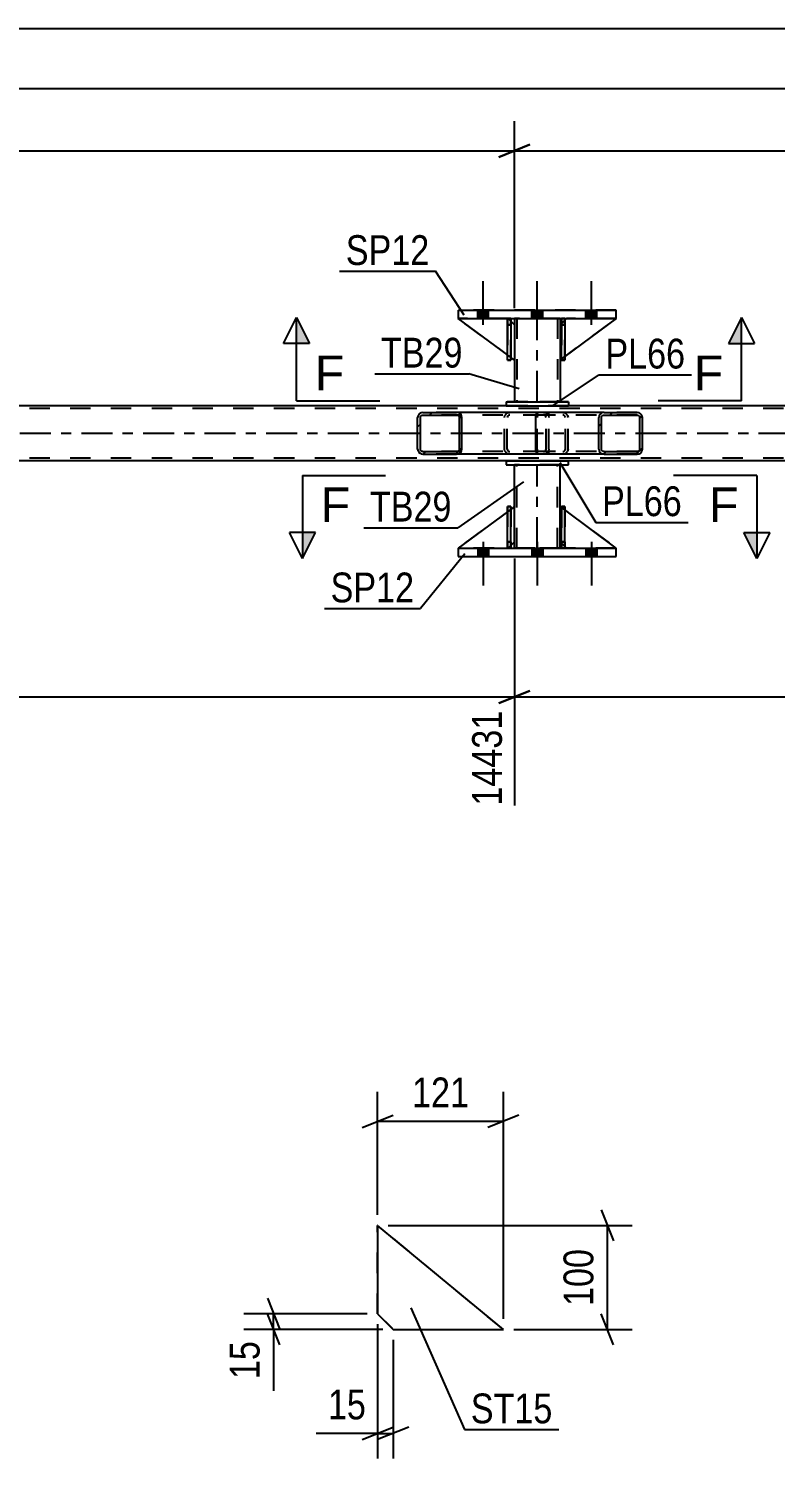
# Model space of a CAD drawing. Header units: millimetres. Extents: x 0 to 841, y 0 to 594.
# Drawn here: x 613.1 to 684.9, y 129.3 to 266.8 of the extents above; entities that cross this region are included whole.
import ezdxf

# ---------------------------------------------------------------- set-up
doc = ezdxf.new("R2010")
doc.units = ezdxf.units.MM
doc.linetypes.add('DXK_LINE_DOT2', pattern=[3.9198, 1.9599, -1.9599])
doc.linetypes.add('DXK_LINE_DOT3', pattern=[5.9187, 2.979, -0.9799, 0.9799, -0.9799])
doc.styles.add('Arial', font='ARIAL.TTF', dxfattribs={"height": 0.2})
doc.styles.add('Arial Narrow', font='ARIALN.TTF', dxfattribs={"height": 0.2})

# ---------------------------------------------------------------- blocks, each defined once
blk = doc.blocks.new('Part-275727292-2006 - 1990')
at = {"color": 2, "linetype": 'Continuous'}
for p, q in [((646.65, 151.75), (646.65, 143.25)), ((658.74, 141.75), (646.65, 151.75)), ((646.65, 151.75), (646.65, 151.75)), ((646.65, 143.25), (648.15, 141.75)), ((646.65, 143.25), (646.65, 143.25)), ((648.15, 141.75), (658.74, 141.75))]:
    blk.add_line(p, q, dxfattribs=at)
at = {"color": 7, "linetype": 'DXK_LINE_DOT2'}
for p, q in [((646.65, 143.25), (646.65, 151.75)), ((658.74, 141.75), (646.65, 151.75)), ((646.65, 143.25), (648.15, 141.75))]:
    blk.add_line(p, q, dxfattribs=at)
blk = doc.blocks.new('Bolt-275727292-4279 - 4207')
at = {"linetype": 'Continuous'}
for points in [[(656.28, 238.93), (657.32, 238.93), (657.32, 239.73), (656.28, 239.73)], [(656.28, 238.93), (657.32, 238.93), (657.32, 239.73), (656.28, 239.73)], [(656.28, 238.93), (657.32, 238.93), (657.32, 239.73), (656.28, 239.73)], [(661.48, 238.93), (662.52, 238.93), (662.52, 239.73), (661.48, 239.73)], [(661.48, 238.93), (662.52, 238.93), (662.52, 239.73), (661.48, 239.73)], [(666.68, 238.93), (667.72, 238.93), (667.72, 239.73), (666.68, 239.73)], [(666.68, 238.93), (667.72, 238.93), (667.72, 239.73), (666.68, 239.73)], [(666.68, 238.93), (667.72, 238.93), (667.72, 239.73), (666.68, 239.73)]]:
    blk.add_hatch(color=1, dxfattribs=at).paths.add_polyline_path(points)
at = {"color": 1, "linetype": 'Continuous'}
for p, q in [((656.8, 238.33), (656.8, 242.53)), ((656.8, 238.33), (656.8, 242.53)), ((656.8, 238.33), (656.8, 242.53)), ((662, 238.33), (662, 242.53)), ((662, 238.33), (662, 242.53)), ((667.2, 238.33), (667.2, 242.53)), ((667.2, 238.33), (667.2, 242.53)), ((667.2, 238.33), (667.2, 242.53)), ((656.28, 238.93), (656.28, 239.73)), ((656.28, 238.93), (656.28, 239.73)), ((656.28, 238.93), (656.28, 239.73)), ((657.32, 238.93), (657.32, 239.73)), ((657.32, 238.93), (657.32, 239.73)), ((657.32, 238.93), (657.32, 239.73)), ((661.48, 238.93), (661.48, 239.73)), ((661.48, 238.93), (661.48, 239.73)), ((662.52, 238.93), (662.52, 239.73)), ((662.52, 238.93), (662.52, 239.73)), ((666.68, 238.93), (666.68, 239.73)), ((666.68, 238.93), (666.68, 239.73)), ((666.68, 238.93), (666.68, 239.73)), ((667.72, 238.93), (667.72, 239.73)), ((667.72, 238.93), (667.72, 239.73)), ((667.72, 238.93), (667.72, 239.73))]:
    blk.add_line(p, q, dxfattribs=at)
blk = doc.blocks.new('Part-275727292-4384 - 4207')
at = {"color": 7, "linetype": 'DXK_LINE_DOT2'}
for p, q in [((659.13, 238.33), (659.13, 238.93)), ((659.13, 238.93), (659.13, 238.93)), ((659.13, 238.93), (659.13, 234.93)), ((659.13, 238.93), (659.45, 238.93)), ((659.13, 238.93), (659.45, 238.93)), ((659.13, 234.93), (659.13, 238.33)), ((659.13, 238.33), (659.45, 238.33)), ((659.45, 238.93), (659.45, 238.33)), ((659.45, 238.93), (659.45, 238.93)), ((659.45, 234.93), (659.45, 238.93)), ((659.45, 238.33), (659.45, 234.93)), ((659.13, 234.93), (659.45, 234.93))]:
    blk.add_line(p, q, dxfattribs=at)
blk = doc.blocks.new('Part-275727292-4285 - 4207')
at = {"color": 7, "linetype": 'DXK_LINE_DOT2'}
for p, q in [((756.24, 230.29), (97.33, 230.29)), ((665, 230.53), (659, 230.53)), ((756.24, 225.49), (97.33, 225.49))]:
    blk.add_line(p, q, dxfattribs=at)
at = {"color": 2, "linetype": 'Continuous'}
for p, q in [((659, 230.53), (494.73, 230.53)), ((756.24, 230.53), (665, 230.53)), ((756.24, 225.25), (239.32, 225.25))]:
    blk.add_line(p, q, dxfattribs=at)
at = {"color": 7, "linetype": 'DXK_LINE_DOT3'}
blk.add_line((97.33, 227.89), (756.24, 227.89), dxfattribs=at)
blk = doc.blocks.new('Bolt-275727292-4280 - 4207')
at = {"linetype": 'Continuous'}
for points in [[(657.32, 216.85), (656.28, 216.85), (656.28, 216.05), (657.32, 216.05)], [(657.32, 216.85), (656.28, 216.85), (656.28, 216.05), (657.32, 216.05)], [(657.32, 216.85), (656.28, 216.85), (656.28, 216.05), (657.32, 216.05)], [(662.52, 216.85), (661.48, 216.85), (661.48, 216.05), (662.52, 216.05)], [(662.52, 216.85), (661.48, 216.85), (661.48, 216.05), (662.52, 216.05)], [(667.72, 216.85), (666.68, 216.85), (666.68, 216.05), (667.72, 216.05)], [(667.72, 216.85), (666.68, 216.85), (666.68, 216.05), (667.72, 216.05)], [(667.72, 216.85), (666.68, 216.85), (666.68, 216.05), (667.72, 216.05)]]:
    blk.add_hatch(color=1, dxfattribs=at).paths.add_polyline_path(points)
at = {"color": 1, "linetype": 'Continuous'}
for p, q in [((656.8, 217.45), (656.8, 213.25)), ((656.8, 217.45), (656.8, 213.25)), ((656.8, 217.45), (656.8, 213.25)), ((662, 217.45), (662, 213.25)), ((662, 217.45), (662, 213.25)), ((667.2, 217.45), (667.2, 213.25)), ((667.2, 217.45), (667.2, 213.25)), ((667.2, 217.45), (667.2, 213.25)), ((656.28, 216.85), (656.28, 216.05)), ((656.28, 216.85), (656.28, 216.05)), ((656.28, 216.85), (656.28, 216.05)), ((657.32, 216.85), (657.32, 216.05)), ((657.32, 216.85), (657.32, 216.05)), ((657.32, 216.85), (657.32, 216.05)), ((661.48, 216.85), (661.48, 216.05)), ((661.48, 216.85), (661.48, 216.05)), ((662.52, 216.85), (662.52, 216.05)), ((662.52, 216.85), (662.52, 216.05)), ((666.68, 216.85), (666.68, 216.05)), ((666.68, 216.85), (666.68, 216.05)), ((666.68, 216.85), (666.68, 216.05)), ((667.72, 216.85), (667.72, 216.05)), ((667.72, 216.85), (667.72, 216.05)), ((667.72, 216.85), (667.72, 216.05))]:
    blk.add_line(p, q, dxfattribs=at)
blk = doc.blocks.new('Part-275727292-4478 - 4207')
at = {"color": 2, "linetype": 'Continuous'}
for p, q in [((659.8, 238.93), (659.8, 238.33)), ((664.2, 238.93), (664.2, 238.33)), ((659.8, 234.93), (659.8, 230.93)), ((664.2, 234.93), (664.2, 230.93))]:
    blk.add_line(p, q, dxfattribs=at)
at = {"color": 7, "linetype": 'DXK_LINE_DOT2'}
for p, q in [((664.2, 238.93), (659.8, 238.93)), ((659.8, 238.93), (659.8, 238.93)), ((659.8, 238.93), (659.8, 238.93)), ((659.8, 238.93), (664.2, 238.93)), ((659.8, 238.33), (659.8, 234.93)), ((660.04, 238.93), (660.04, 230.93)), ((663.96, 238.93), (663.96, 230.93)), ((664.2, 238.93), (664.2, 238.93)), ((664.2, 238.93), (664.2, 238.93)), ((664.2, 238.33), (664.2, 234.93)), ((664.2, 230.93), (659.8, 230.93))]:
    blk.add_line(p, q, dxfattribs=at)
at = {"color": 7, "linetype": 'DXK_LINE_DOT3'}
blk.add_line((662, 230.93), (662, 238.93), dxfattribs=at)
blk = doc.blocks.new('Part-275727292-4460 - 4207')
at = {"color": 7, "linetype": 'DXK_LINE_DOT2'}
for p, q in [((664.33, 238.33), (664.33, 238.93)), ((664.33, 238.93), (664.33, 238.93)), ((664.33, 238.93), (664.33, 234.93)), ((664.33, 238.93), (664.65, 238.93)), ((664.33, 238.93), (664.65, 238.93)), ((664.33, 234.93), (664.33, 238.33)), ((664.33, 238.33), (664.65, 238.33)), ((664.65, 238.93), (664.65, 238.33)), ((664.65, 238.93), (664.65, 238.93)), ((664.65, 234.93), (664.65, 238.93)), ((664.65, 238.33), (664.65, 234.93)), ((664.33, 234.93), (664.65, 234.93))]:
    blk.add_line(p, q, dxfattribs=at)
blk = doc.blocks.new('Part-275727292-4381 - 4207')
at = {"color": 7, "linetype": 'DXK_LINE_DOT2'}
for p, q in [((659.8, 234.93), (654.4, 238.93)), ((654.4, 238.93), (659.2, 238.93)), ((659.2, 238.93), (659.8, 238.33)), ((659.8, 238.33), (659.8, 234.93))]:
    blk.add_line(p, q, dxfattribs=at)
blk = doc.blocks.new('Part-275727292-4382 - 4207')
at = {"color": 2, "linetype": 'Continuous'}
for p, q in [((659.45, 238.93), (659.13, 238.93)), ((659.13, 238.93), (659.13, 238.93)), ((659.13, 234.93), (659.13, 238.93)), ((659.45, 238.93), (659.45, 238.93)), ((659.45, 238.93), (659.45, 234.93)), ((659.45, 234.93), (659.13, 234.93))]:
    blk.add_line(p, q, dxfattribs=at)
at = {"color": 7, "linetype": 'DXK_LINE_DOT2'}
for p, q in [((659.45, 238.93), (659.13, 238.93)), ((659.13, 238.93), (659.13, 238.33)), ((659.45, 238.33), (659.13, 238.33)), ((659.13, 238.33), (659.13, 234.93)), ((659.45, 238.33), (659.45, 238.93)), ((659.45, 234.93), (659.45, 238.33))]:
    blk.add_line(p, q, dxfattribs=at)
blk = doc.blocks.new('Part-275727292-4413 - 4207')
at = {"color": 7, "linetype": 'DXK_LINE_DOT2'}
for p, q in [((664.8, 238.93), (664.2, 238.33)), ((664.2, 234.93), (669.6, 238.93)), ((664.2, 238.33), (664.8, 238.93)), ((664.2, 238.33), (664.2, 234.93)), ((664.2, 238.33), (664.2, 238.33)), ((664.2, 238.33), (664.2, 234.93)), ((669.6, 238.93), (664.8, 238.93))]:
    blk.add_line(p, q, dxfattribs=at)
blk = doc.blocks.new('Part-275727292-4414 - 4207')
at = {"color": 2, "linetype": 'Continuous'}
for p, q in [((659.13, 235.43), (654.4, 238.93)), ((659.45, 238.68), (659.8, 238.33)), ((659.8, 238.33), (659.8, 234.93)), ((659.8, 234.93), (659.45, 235.19))]:
    blk.add_line(p, q, dxfattribs=at)
at = {"color": 7, "linetype": 'DXK_LINE_DOT2'}
for p, q in [((659.2, 238.93), (654.4, 238.93)), ((659.45, 238.68), (659.2, 238.93)), ((659.45, 235.19), (659.13, 235.43))]:
    blk.add_line(p, q, dxfattribs=at)
blk = doc.blocks.new('Part-275727292-4415 - 4207')
at = {"color": 2, "linetype": 'Continuous'}
for p, q in [((659.13, 216.85), (659.13, 220.85)), ((659.13, 220.85), (659.45, 220.85)), ((659.45, 216.85), (659.45, 220.85)), ((659.13, 216.85), (659.13, 216.85)), ((659.13, 216.85), (659.45, 216.85)), ((659.45, 216.85), (659.45, 216.85))]:
    blk.add_line(p, q, dxfattribs=at)
at = {"color": 7, "linetype": 'DXK_LINE_DOT2'}
for p, q in [((659.13, 220.85), (659.13, 217.45)), ((659.45, 217.45), (659.45, 220.85)), ((659.13, 217.45), (659.13, 216.85)), ((659.13, 217.45), (659.45, 217.45)), ((659.45, 216.85), (659.45, 217.45)), ((659.13, 216.85), (659.45, 216.85))]:
    blk.add_line(p, q, dxfattribs=at)
blk = doc.blocks.new('Part-275727292-4417 - 4207')
at = {"color": 7, "linetype": 'DXK_LINE_DOT2'}
for p, q in [((659.45, 220.85), (659.13, 220.85)), ((659.13, 217.45), (659.13, 220.85)), ((659.13, 216.85), (659.13, 220.85)), ((659.45, 220.85), (659.45, 217.45)), ((659.45, 216.85), (659.45, 220.85)), ((659.45, 217.45), (659.13, 217.45)), ((659.13, 216.85), (659.13, 217.45)), ((659.45, 217.45), (659.45, 216.85)), ((659.45, 216.85), (659.13, 216.85)), ((659.45, 216.85), (659.45, 216.85))]:
    blk.add_line(p, q, dxfattribs=at)
blk = doc.blocks.new('Part-275727292-4419 - 4207')
at = {"color": 7, "linetype": 'DXK_LINE_DOT2'}
for p, q in [((664.2, 238.33), (664.8, 238.93)), ((664.2, 238.33), (664.2, 234.93)), ((664.65, 238.77), (664.33, 238.45)), ((669.6, 238.93), (664.8, 238.93)), ((664.2, 234.93), (664.65, 235.26))]:
    blk.add_line(p, q, dxfattribs=at)
at = {"color": 2, "linetype": 'Continuous'}
for p, q in [((664.33, 238.45), (664.2, 238.33)), ((664.2, 238.33), (664.2, 234.93)), ((664.2, 238.33), (664.2, 238.33)), ((664.8, 238.93), (664.65, 238.77)), ((669.6, 238.93), (664.65, 235.26)), ((664.33, 235.02), (664.2, 234.93))]:
    blk.add_line(p, q, dxfattribs=at)
blk = doc.blocks.new('Part-275727292-4429 - 4207')
at = {"linetype": 'Continuous'}
h = blk.add_hatch(dxfattribs=at)
h.set_pattern_fill('', scale=0.7, style=0, pattern_type=0)
h.set_pattern_definition([(45, (654.7218, 229.5906), (-1.57154, 1.57154), [])])
h.paths.add_polyline_path([(654.76, 229.41), (654.72, 229.59), (654.61, 229.75), (654.45, 229.85), (654.25, 229.89), (651.01, 229.89), (650.82, 229.85), (650.65, 229.75), (650.54, 229.59), (650.5, 229.41), (650.5, 226.37), (650.54, 226.18), (650.65, 226.03), (650.82, 225.92), (651.01, 225.89), (654.25, 225.89), (654.45, 225.92), (654.61, 226.03), (654.72, 226.18), (654.76, 226.37)])
h.paths.add_polyline_path([(654.49, 226.28), (654.43, 226.2), (654.35, 226.15), (654.25, 226.13), (651.01, 226.13), (650.92, 226.15), (650.83, 226.2), (650.78, 226.28), (650.76, 226.37), (650.76, 229.41), (650.78, 229.5), (650.83, 229.58), (650.92, 229.63), (651.01, 229.65), (654.25, 229.65), (654.35, 229.63), (654.43, 229.58), (654.49, 229.5), (654.51, 229.41), (654.51, 226.37)])
at = {"color": 2, "linetype": 'Continuous'}
for p, q in [((650.54, 229.59), (650.5, 229.41)), ((650.78, 229.5), (650.83, 229.58)), ((651.01, 229.89), (650.82, 229.85)), ((650.83, 229.58), (650.92, 229.63)), ((650.92, 229.63), (651.01, 229.65)), ((651.01, 229.89), (654.25, 229.89)), ((651.01, 229.65), (654.25, 229.65)), ((662.12, 229.89), (654.25, 229.89)), ((654.45, 229.85), (654.25, 229.89)), ((654.25, 229.65), (654.35, 229.63)), ((654.35, 229.63), (654.43, 229.58)), ((654.43, 229.58), (654.49, 229.5)), ((654.76, 229.41), (654.72, 229.59)), ((650.5, 226.37), (650.5, 229.41)), ((650.76, 229.41), (650.78, 229.5)), ((650.76, 226.37), (650.76, 229.41)), ((654.49, 229.5), (654.51, 229.41)), ((654.51, 226.37), (654.51, 229.41)), ((654.76, 226.37), (654.76, 229.41)), ((650.5, 226.37), (650.54, 226.18)), ((650.78, 226.28), (650.76, 226.37)), ((650.83, 226.2), (650.78, 226.28)), ((650.82, 225.92), (651.01, 225.89)), ((650.92, 226.15), (650.83, 226.2)), ((651.01, 226.13), (650.92, 226.15)), ((651.01, 226.13), (654.25, 226.13)), ((651.01, 225.89), (654.25, 225.89)), ((654.35, 226.15), (654.25, 226.13)), ((654.25, 225.89), (654.45, 225.92)), ((662.12, 225.89), (654.25, 225.89)), ((654.43, 226.2), (654.35, 226.15)), ((654.49, 226.28), (654.43, 226.2)), ((654.51, 226.37), (654.49, 226.28)), ((654.72, 226.18), (654.76, 226.37))]:
    blk.add_line(p, q, dxfattribs=at)
at = {"color": 7, "linetype": 'DXK_LINE_DOT2'}
for p, q in [((654.25, 229.89), (651.01, 229.89)), ((662.6, 229.65), (651.01, 229.65)), ((658.85, 229.41), (658.89, 229.59)), ((659.18, 229.58), (659.13, 229.5)), ((659.17, 229.85), (659.36, 229.89)), ((659.27, 229.63), (659.18, 229.58)), ((659.36, 229.65), (659.27, 229.63)), ((662.6, 229.89), (659.36, 229.89)), ((662.6, 229.89), (662.79, 229.85)), ((662.7, 229.63), (662.6, 229.65)), ((662.78, 229.58), (662.7, 229.63)), ((662.83, 229.5), (662.78, 229.58)), ((663.07, 229.59), (663.11, 229.41)), ((658.85, 226.37), (658.85, 229.41)), ((659.13, 229.5), (659.11, 229.41)), ((659.11, 226.37), (659.11, 229.41)), ((662.85, 229.41), (662.83, 229.5)), ((662.85, 226.37), (662.85, 229.41)), ((663.11, 226.37), (663.11, 229.41)), ((662.6, 226.13), (651.01, 226.13)), ((654.25, 225.89), (651.01, 225.89)), ((658.89, 226.18), (658.85, 226.37)), ((659.11, 226.37), (659.13, 226.28)), ((659.13, 226.28), (659.18, 226.2)), ((659.36, 225.89), (659.17, 225.92)), ((659.18, 226.2), (659.21, 226.18)), ((659.21, 226.18), (659.27, 226.15)), ((659.27, 226.15), (659.36, 226.13)), ((662.6, 225.89), (659.36, 225.89)), ((662.6, 226.13), (662.7, 226.15)), ((662.79, 225.92), (662.6, 225.89)), ((662.7, 226.15), (662.78, 226.2)), ((662.78, 226.2), (662.83, 226.28)), ((662.83, 226.28), (662.85, 226.37)), ((663.11, 226.37), (663.07, 226.18))]:
    blk.add_line(p, q, dxfattribs=at)
at = {"color": 2, "linetype": 'Continuous'}
for centre, start, end in [((651, 229.39), 110.7583, 155.68), ((654.27, 229.39), 24.32, 69.2417), ((651, 226.39), 204.32, 249.2417), ((654.27, 226.39), 290.7583, 335.68)]:
    blk.add_arc(centre, 0.496, start, end, dxfattribs=at)
at = {"color": 7, "linetype": 'DXK_LINE_DOT2'}
for centre, start, end in [((659.34, 229.39), 110.7583, 155.6801), ((662.62, 229.39), 24.3199, 69.2417), ((659.34, 226.39), 204.3199, 249.2417), ((662.62, 226.39), 290.7583, 335.6801)]:
    blk.add_arc(centre, 0.496, start, end, dxfattribs=at)
blk = doc.blocks.new('Part-275727292-4430 - 4207')
at = {"color": 7, "linetype": 'DXK_LINE_DOT2'}
for p, q in [((659.8, 220.85), (654.4, 216.85)), ((659.8, 217.45), (659.8, 220.85)), ((659.2, 216.85), (659.8, 217.45)), ((654.4, 216.85), (659.2, 216.85))]:
    blk.add_line(p, q, dxfattribs=at)
blk = doc.blocks.new('Part-275727292-4435 - 4207')
at = {"color": 2, "linetype": 'Continuous'}
for p, q in [((654.4, 239.73), (669.6, 239.73)), ((654.4, 239.73), (654.4, 238.93)), ((669.6, 238.93), (669.6, 239.73)), ((654.4, 238.93), (669.6, 238.93))]:
    blk.add_line(p, q, dxfattribs=at)
at = {"color": 7, "linetype": 'DXK_LINE_DOT2'}
for p, q in [((669.6, 239.73), (654.4, 239.73)), ((654.4, 238.93), (669.6, 238.93))]:
    blk.add_line(p, q, dxfattribs=at)
blk = doc.blocks.new('Part-275727292-4440 - 4207')
at = {"color": 2, "linetype": 'Continuous'}
for p, q in [((654.4, 216.85), (669.6, 216.85)), ((654.4, 216.85), (654.4, 216.05)), ((654.4, 216.05), (669.6, 216.05)), ((669.6, 216.05), (669.6, 216.85))]:
    blk.add_line(p, q, dxfattribs=at)
at = {"color": 7, "linetype": 'DXK_LINE_DOT2'}
for p, q in [((669.6, 216.85), (654.4, 216.85)), ((654.4, 216.05), (669.6, 216.05))]:
    blk.add_line(p, q, dxfattribs=at)
blk = doc.blocks.new('Part-275727292-4441 - 4207')
at = {"color": 2, "linetype": 'Continuous'}
for p, q in [((664.2, 220.85), (664.2, 220.85)), ((664.2, 217.45), (664.2, 220.85)), ((664.33, 220.75), (664.2, 220.85)), ((669.6, 216.85), (664.65, 220.52)), ((664.2, 217.45), (664.2, 217.45)), ((664.33, 217.32), (664.2, 217.45)), ((664.8, 216.85), (664.65, 217))]:
    blk.add_line(p, q, dxfattribs=at)
at = {"color": 7, "linetype": 'DXK_LINE_DOT2'}
for p, q in [((664.2, 217.45), (664.2, 220.85)), ((664.65, 220.52), (664.33, 220.75)), ((664.8, 216.85), (664.2, 217.45)), ((664.65, 217), (664.33, 217.32)), ((669.6, 216.85), (664.8, 216.85))]:
    blk.add_line(p, q, dxfattribs=at)
blk = doc.blocks.new('Part-275727292-4442 - 4207')
at = {"color": 7, "linetype": 'DXK_LINE_DOT2'}
for p, q in [((664.2, 217.45), (664.2, 220.85)), ((664.2, 220.85), (669.6, 216.85)), ((664.2, 220.85), (664.2, 217.45)), ((664.8, 216.85), (664.2, 217.45)), ((664.2, 217.45), (664.2, 217.45)), ((664.2, 217.45), (664.8, 216.85)), ((669.6, 216.85), (664.8, 216.85))]:
    blk.add_line(p, q, dxfattribs=at)
blk = doc.blocks.new('Part-275727292-4443 - 4207')
at = {"color": 2, "linetype": 'Continuous'}
for p, q in [((659.13, 220.35), (654.4, 216.85)), ((659.8, 220.85), (659.45, 220.58)), ((659.8, 217.45), (659.8, 220.85)), ((659.8, 217.45), (659.45, 217.09))]:
    blk.add_line(p, q, dxfattribs=at)
at = {"color": 7, "linetype": 'DXK_LINE_DOT2'}
for p, q in [((659.45, 220.58), (659.13, 220.35)), ((654.4, 216.85), (654.4, 216.85)), ((654.4, 216.85), (654.4, 216.85)), ((654.4, 216.85), (659.2, 216.85)), ((659.2, 216.85), (659.45, 217.09))]:
    blk.add_line(p, q, dxfattribs=at)
blk = doc.blocks.new('Part-275727292-4462 - 4207')
at = {"linetype": 'Continuous'}
h = blk.add_hatch(dxfattribs=at)
h.set_pattern_fill('', scale=0.7, style=0, pattern_type=0)
h.set_pattern_definition([(45, (672.067, 229.5906), (-1.57154, 1.57154), [])])
h.paths.add_polyline_path([(672.11, 229.41), (672.07, 229.59), (671.96, 229.75), (671.79, 229.85), (671.6, 229.89), (668.42, 229.89), (668.23, 229.85), (668.06, 229.75), (667.95, 229.59), (667.92, 229.41), (667.92, 226.37), (667.95, 226.18), (668.06, 226.03), (668.23, 225.92), (668.42, 225.89), (671.6, 225.89), (671.79, 225.92), (671.96, 226.03), (672.07, 226.18), (672.11, 226.37)])
h.paths.add_polyline_path([(671.83, 226.28), (671.78, 226.2), (671.7, 226.15), (671.6, 226.13), (668.42, 226.13), (668.32, 226.15), (668.24, 226.2), (668.19, 226.28), (668.17, 226.37), (668.17, 229.41), (668.19, 229.5), (668.24, 229.58), (668.32, 229.63), (668.42, 229.65), (671.6, 229.65), (671.7, 229.63), (671.78, 229.58), (671.83, 229.5), (671.85, 229.41), (671.85, 226.37)])
at = {"color": 2, "linetype": 'Continuous'}
for p, q in [((661.85, 229.41), (661.87, 229.59)), ((661.87, 229.59), (661.93, 229.75)), ((661.93, 229.75), (662.01, 229.85)), ((662.01, 229.85), (662.12, 229.89)), ((668.42, 229.89), (662.12, 229.89)), ((667.95, 229.59), (667.92, 229.41)), ((668.19, 229.5), (668.24, 229.58)), ((668.42, 229.89), (668.23, 229.85)), ((668.24, 229.58), (668.32, 229.63)), ((668.32, 229.63), (668.42, 229.65)), ((668.42, 229.89), (671.6, 229.89)), ((668.42, 229.65), (671.6, 229.65)), ((671.79, 229.85), (671.6, 229.89)), ((671.6, 229.65), (671.7, 229.63)), ((671.7, 229.63), (671.78, 229.58)), ((671.78, 229.58), (671.83, 229.5)), ((672.11, 229.41), (672.07, 229.59)), ((661.85, 226.37), (661.85, 229.41)), ((667.92, 226.37), (667.92, 229.41)), ((668.17, 229.41), (668.19, 229.5)), ((668.17, 226.37), (668.17, 229.41)), ((671.83, 229.5), (671.85, 229.41)), ((671.85, 226.37), (671.85, 229.41)), ((672.11, 226.37), (672.11, 229.41)), ((661.87, 226.18), (661.85, 226.37)), ((661.93, 226.03), (661.87, 226.18)), ((662.01, 225.92), (661.93, 226.03)), ((662.12, 225.89), (662.01, 225.92)), ((668.42, 225.89), (662.12, 225.89)), ((667.92, 226.37), (667.95, 226.18)), ((668.19, 226.28), (668.17, 226.37)), ((668.24, 226.2), (668.19, 226.28)), ((668.23, 225.92), (668.42, 225.89)), ((668.32, 226.15), (668.24, 226.2)), ((668.42, 226.13), (668.32, 226.15)), ((668.42, 226.13), (671.6, 226.13)), ((668.42, 225.89), (671.6, 225.89)), ((671.7, 226.15), (671.6, 226.13)), ((671.6, 225.89), (671.79, 225.92)), ((671.78, 226.2), (671.7, 226.15)), ((671.83, 226.28), (671.78, 226.2)), ((671.85, 226.37), (671.83, 226.28)), ((672.07, 226.18), (672.11, 226.37))]:
    blk.add_line(p, q, dxfattribs=at)
at = {"color": 7, "linetype": 'DXK_LINE_DOT2'}
for p, q in [((662.02, 229.58), (661.99, 229.5)), ((662.07, 229.63), (662.02, 229.58)), ((662.12, 229.65), (662.07, 229.63)), ((671.6, 229.65), (662.12, 229.65)), ((663.11, 229.65), (663.11, 229.89)), ((664.45, 229.89), (664.64, 229.85)), ((664.55, 229.63), (664.45, 229.65)), ((664.63, 229.58), (664.55, 229.63)), ((664.68, 229.5), (664.63, 229.58)), ((664.92, 229.59), (664.96, 229.41)), ((671.6, 229.89), (668.42, 229.89)), ((661.99, 229.5), (661.98, 229.41)), ((661.98, 226.37), (661.98, 229.41)), ((664.7, 229.41), (664.68, 229.5)), ((664.7, 226.37), (664.7, 229.41)), ((664.96, 226.37), (664.96, 229.41)), ((661.98, 226.37), (661.99, 226.28)), ((661.99, 226.28), (662.02, 226.2)), ((662.02, 226.2), (662.07, 226.15)), ((662.07, 226.15), (662.12, 226.13)), ((671.6, 226.13), (662.12, 226.13)), ((664.45, 225.89), (662.12, 225.89)), ((663.11, 225.89), (663.11, 226.13)), ((664.45, 226.13), (664.55, 226.15)), ((664.64, 225.92), (664.45, 225.89)), ((664.55, 226.15), (664.63, 226.2)), ((664.63, 226.2), (664.68, 226.28)), ((664.68, 226.28), (664.7, 226.37)), ((664.96, 226.37), (664.92, 226.18)), ((671.6, 225.89), (668.42, 225.89))]:
    blk.add_line(p, q, dxfattribs=at)
for centre, start, end in [((664.47, 229.39), 23.8494, 68.8059), ((664.47, 226.38), 291.1941, 336.1506)]:
    blk.add_arc(centre, 0.492, start, end, dxfattribs=at)
at = {"color": 2, "linetype": 'Continuous'}
for centre, start, end in [((668.4, 229.39), 111.1941, 156.1506), ((671.62, 229.39), 23.8494, 68.8059), ((668.4, 226.38), 203.8494, 248.8059), ((671.62, 226.38), 291.1941, 336.1506)]:
    blk.add_arc(centre, 0.492, start, end, dxfattribs=at)
blk = doc.blocks.new('Part-275727292-4483 - 4207')
at = {"color": 2, "linetype": 'Continuous'}
for p, q in [((659, 230.93), (659, 230.53)), ((659, 230.93), (665, 230.93)), ((665, 230.93), (665, 230.53)), ((659, 230.53), (665, 230.53))]:
    blk.add_line(p, q, dxfattribs=at)
at = {"color": 7, "linetype": 'DXK_LINE_DOT2'}
for p, q in [((665, 230.93), (659, 230.93)), ((665, 230.53), (659, 230.53))]:
    blk.add_line(p, q, dxfattribs=at)
blk = doc.blocks.new('Part-275727292-4488 - 4207')
at = {"color": 2, "linetype": 'Continuous'}
for p, q in [((659, 225.25), (659, 224.85)), ((659, 225.25), (665, 225.25)), ((659, 224.85), (665, 224.85)), ((665, 224.85), (665, 225.25))]:
    blk.add_line(p, q, dxfattribs=at)
at = {"color": 7, "linetype": 'DXK_LINE_DOT2'}
for p, q in [((665, 225.25), (659, 225.25)), ((659, 224.85), (665, 224.85))]:
    blk.add_line(p, q, dxfattribs=at)
blk = doc.blocks.new('Part-275727292-4493 - 4207')
at = {"color": 2, "linetype": 'Continuous'}
for p, q in [((659.8, 220.85), (659.8, 224.85)), ((664.2, 220.85), (664.2, 224.85)), ((659.8, 216.85), (659.8, 217.45)), ((664.2, 216.85), (664.2, 217.45))]:
    blk.add_line(p, q, dxfattribs=at)
at = {"color": 7, "linetype": 'DXK_LINE_DOT2'}
for p, q in [((664.2, 224.85), (659.8, 224.85)), ((660.04, 216.85), (660.04, 224.85)), ((663.96, 216.85), (663.96, 224.85)), ((659.8, 217.45), (659.8, 220.85)), ((664.2, 217.45), (664.2, 220.85)), ((664.2, 216.85), (659.8, 216.85)), ((659.8, 216.85), (659.8, 216.85)), ((659.8, 216.85), (664.2, 216.85)), ((659.8, 216.85), (659.8, 216.85)), ((660.04, 216.85), (660.04, 216.85)), ((663.96, 216.85), (663.96, 216.85)), ((664.2, 216.85), (664.2, 216.85)), ((664.2, 216.85), (664.2, 216.85))]:
    blk.add_line(p, q, dxfattribs=at)
at = {"color": 7, "linetype": 'DXK_LINE_DOT3'}
blk.add_line((662, 216.85), (662, 224.85), dxfattribs=at)
blk = doc.blocks.new('Part-275727292-4494 - 4207')
at = {"color": 2, "linetype": 'Continuous'}
for p, q in [((664.65, 238.93), (664.33, 238.93)), ((664.33, 238.93), (664.33, 238.93)), ((664.33, 234.93), (664.33, 238.93)), ((664.65, 238.93), (664.65, 238.93)), ((664.65, 238.93), (664.65, 234.93)), ((664.65, 234.93), (664.33, 234.93))]:
    blk.add_line(p, q, dxfattribs=at)
at = {"color": 7, "linetype": 'DXK_LINE_DOT2'}
for p, q in [((664.65, 238.93), (664.33, 238.93)), ((664.33, 238.93), (664.33, 238.33)), ((664.65, 238.33), (664.33, 238.33)), ((664.33, 238.33), (664.33, 234.93)), ((664.65, 238.33), (664.65, 238.93)), ((664.65, 234.93), (664.65, 238.33))]:
    blk.add_line(p, q, dxfattribs=at)
blk = doc.blocks.new('Part-275727292-4495 - 4207')
at = {"color": 2, "linetype": 'Continuous'}
for p, q in [((664.33, 216.85), (664.33, 220.85)), ((664.33, 220.85), (664.65, 220.85)), ((664.65, 216.85), (664.65, 220.85)), ((664.33, 216.85), (664.33, 216.85)), ((664.33, 216.85), (664.65, 216.85)), ((664.65, 216.85), (664.65, 216.85))]:
    blk.add_line(p, q, dxfattribs=at)
at = {"color": 7, "linetype": 'DXK_LINE_DOT2'}
for p, q in [((664.33, 220.85), (664.33, 217.45)), ((664.65, 217.45), (664.65, 220.85)), ((664.33, 217.45), (664.33, 216.85)), ((664.33, 217.45), (664.65, 217.45)), ((664.65, 216.85), (664.65, 217.45)), ((664.33, 216.85), (664.65, 216.85))]:
    blk.add_line(p, q, dxfattribs=at)
blk = doc.blocks.new('Part-275727292-4501 - 4207')
at = {"color": 7, "linetype": 'DXK_LINE_DOT2'}
for p, q in [((664.65, 220.85), (664.33, 220.85)), ((664.33, 217.45), (664.33, 220.85)), ((664.33, 220.75), (664.33, 216.85)), ((664.65, 220.85), (664.65, 217.45)), ((664.65, 216.85), (664.65, 220.85)), ((664.65, 217.45), (664.33, 217.45)), ((664.33, 216.85), (664.33, 217.45)), ((664.65, 217.45), (664.65, 216.85)), ((664.65, 216.85), (664.33, 216.85)), ((664.65, 216.85), (664.65, 216.85))]:
    blk.add_line(p, q, dxfattribs=at)
blk = doc.blocks.new('StraightDimension-275727292-2030 - 1990')
at = {"color": 7, "linetype": 'Continuous'}
for p, q in [((636.05, 144.75), (637.25, 141.75)), ((645.65, 143.25), (633.8, 143.25)), ((637.25, 140.25), (636.05, 143.25)), ((636.65, 141.75), (636.65, 143.25)), ((647.15, 141.75), (633.8, 141.75)), ((636.65, 141.75), (636.65, 135.84)), ((636.65, 141.75), (636.65, 135.84))]:
    blk.add_line(p, q, dxfattribs=at)
at = {"color": 0}
blk.add_wipeout([(635.9, 141.22), (631.7, 141.22), (631.7, 136.37), (635.9, 136.37)], dxfattribs=at)
at = {"color": 3, "style": 'Arial Narrow'}
blk.add_text('15', height=2.863, rotation=90.0002, dxfattribs=at).set_placement((635.3, 136.97))
blk = doc.blocks.new('StraightDimension-275727292-2008 - 1990')
at = {"color": 7, "linetype": 'Continuous'}
for p, q in [((646.65, 142.25), (646.65, 129.35)), ((648.15, 140.75), (648.15, 129.35)), ((645.15, 131.15), (648.15, 132.35)), ((649.65, 132.35), (646.65, 131.15)), ((646.65, 131.75), (640.75, 131.75)), ((646.65, 131.75), (640.75, 131.75)), ((646.65, 131.75), (648.15, 131.75))]:
    blk.add_line(p, q, dxfattribs=at)
at = {"color": 0}
blk.add_wipeout([(646.13, 132.5), (646.13, 136.7), (641.27, 136.7), (641.27, 132.5)], dxfattribs=at)
at = {"color": 3, "style": 'Arial Narrow'}
blk.add_text('15', height=2.863, dxfattribs=at).set_placement((641.87, 133.1))
blk = doc.blocks.new('StraightDimension-275727292-2020 - 1990')
at = {"color": 7, "linetype": 'Continuous'}
for p, q in [((646.65, 152.75), (646.65, 164.6)), ((658.74, 142.75), (658.74, 164.6)), ((645.15, 161.15), (648.15, 162.35)), ((660.24, 162.35), (657.24, 161.15)), ((646.65, 161.75), (658.74, 161.75))]:
    blk.add_line(p, q, dxfattribs=at)
at = {"color": 0}
blk.add_wipeout([(656.04, 162.5), (656.04, 166.7), (649.36, 166.7), (649.36, 162.5)], dxfattribs=at)
at = {"color": 3, "style": 'Arial Narrow'}
blk.add_text('121', height=2.863, dxfattribs=at).set_placement((649.96, 163.1))
blk = doc.blocks.new('StraightDimension-275727292-2041 - 1990')
at = {"color": 7, "linetype": 'Continuous'}
for p, q in [((668.14, 153.25), (669.34, 150.25)), ((647.65, 151.75), (671.14, 151.75)), ((668.74, 141.75), (668.74, 151.75)), ((669.34, 140.25), (668.14, 143.25)), ((659.74, 141.75), (671.14, 141.75))]:
    blk.add_line(p, q, dxfattribs=at)
at = {"color": 0}
blk.add_wipeout([(667.99, 150.09), (663.79, 150.09), (663.79, 143.4), (667.99, 143.4)], dxfattribs=at)
at = {"color": 3, "style": 'Arial Narrow'}
blk.add_text('100', height=2.863, rotation=90.0002, dxfattribs=at).set_placement((667.39, 144))
blk = doc.blocks.new('StraightDimension-275727292-4506 - 4207')
at = {"color": 7, "linetype": 'Continuous'}
blk.add_line((88.71, 261.04), (764.86, 261.04), dxfattribs=at)
blk = doc.blocks.new('StraightDimension-275727292-4537 - 4207')
at = {"color": 7, "linetype": 'Continuous'}
for p, q in [((764.86, 220.39), (764.86, 192.1)), ((659.8, 215.85), (659.8, 192.1)), ((661.3, 203.15), (658.3, 201.95)), ((659.8, 202.55), (764.86, 202.55)), ((763.36, 201.95), (766.36, 203.15))]:
    blk.add_line(p, q, dxfattribs=at)
at = {"color": 0}
blk.add_wipeout([(716.59, 203.3), (716.59, 207.5), (708.08, 207.5), (708.08, 203.3)], dxfattribs=at)
at = {"color": 3, "style": 'Arial Narrow'}
blk.add_text('3896', height=2.863, dxfattribs=at).set_placement((708.68, 203.9))
at = {"color": 0, "linetype": 'Continuous'}
blk.add_wipeout([(764.26, 201.85), (760.06, 201.85), (760.06, 191.5), (764.26, 191.5)], dxfattribs=at)
at = {"color": 3, "linetype": 'Continuous', "style": 'Arial Narrow'}
blk.add_text('18326', height=2.863, rotation=90.0002, dxfattribs=at).set_placement((763.66, 192.1))
blk = doc.blocks.new('StraightDimension-275727292-4544 - 4207')
at = {"color": 7, "linetype": 'Continuous'}
for p, q in [((659.8, 215.85), (659.8, 192.1)), ((489.53, 202.55), (659.8, 202.55)), ((658.3, 201.95), (661.3, 203.15))]:
    blk.add_line(p, q, dxfattribs=at)
at = {"color": 0, "linetype": 'Continuous'}
blk.add_wipeout([(659.2, 201.85), (655, 201.85), (655, 191.5), (659.2, 191.5)], dxfattribs=at)
at = {"color": 3, "linetype": 'Continuous', "style": 'Arial Narrow'}
blk.add_text('14431', height=2.863, rotation=90.0002, dxfattribs=at).set_placement((658.6, 192.1))
blk = doc.blocks.new('StraightDimension-275727292-4564 - 4207')
at = {"color": 7, "linetype": 'Continuous'}
blk.add_line((88.07, 266.8), (765.5, 266.8), dxfattribs=at)
blk = doc.blocks.new('StraightDimension-275727292-4575 - 4207')
at = {"color": 7, "linetype": 'Continuous'}
for p, q in [((659.8, 239.93), (659.8, 257.9)), ((764.86, 235.39), (764.86, 257.9)), ((661.3, 255.65), (658.3, 254.45)), ((659.8, 255.05), (764.86, 255.05)), ((763.36, 254.45), (766.36, 255.65))]:
    blk.add_line(p, q, dxfattribs=at)
at = {"color": 0}
blk.add_wipeout([(716.59, 255.8), (716.59, 260), (708.08, 260), (708.08, 255.8)], dxfattribs=at)
at = {"color": 3, "style": 'Arial Narrow'}
blk.add_text('3896', height=2.863, dxfattribs=at).set_placement((708.68, 256.4))
blk = doc.blocks.new('StraightDimension-275727292-4584 - 4207')
at = {"color": 7, "linetype": 'Continuous'}
for p, q in [((659.8, 239.93), (659.8, 257.9)), ((489.53, 255.05), (659.8, 255.05)), ((658.3, 254.45), (661.3, 255.65))]:
    blk.add_line(p, q, dxfattribs=at)
blk = doc.blocks.new('Mark-275727292-2002 - 1990')
at = {"color": 0}
blk.add_wipeout([(663.47, 132.72), (663.47, 135.72), (655.61, 135.72), (655.61, 132.72)], dxfattribs=at)
blk.add_wipeout([(663.47, 132.72), (663.47, 135.72), (655.61, 135.72), (655.61, 132.72)], dxfattribs=at)
at = {"color": 30, "linetype": 'Continuous'}
for p, q in [((649.84, 143.82), (655.01, 132.12)), ((655.01, 132.12), (664.07, 132.12))]:
    blk.add_line(p, q, dxfattribs=at)
at = {"color": 3, "style": 'Arial Narrow'}
blk.add_text('ST15', height=2.863, dxfattribs=at).set_placement((655.61, 132.72))
blk = doc.blocks.new('Mark-275727292-4431 - 4207')
at = {"color": 0}
blk.add_wipeout([(651.63, 244.07), (651.63, 247.07), (643.59, 247.07), (643.59, 244.07)], dxfattribs=at)
blk.add_wipeout([(651.63, 244.07), (651.63, 247.07), (643.59, 247.07), (643.59, 244.07)], dxfattribs=at)
at = {"color": 30, "linetype": 'Continuous'}
for p in [(642.99, 243.47), (654.98, 239.26)]:
    blk.add_line(p, (652.23, 243.47), dxfattribs=at)
at = {"color": 3, "style": 'Arial Narrow'}
blk.add_text('SP12', height=2.863, dxfattribs=at).set_placement((643.59, 244.07))
blk = doc.blocks.new('Mark-275727292-4436 - 4207')
at = {"color": 0}
blk.add_wipeout([(650.17, 211.64), (650.17, 214.64), (642.13, 214.64), (642.13, 211.64)], dxfattribs=at)
blk.add_wipeout([(650.17, 211.64), (650.17, 214.64), (642.13, 214.64), (642.13, 211.64)], dxfattribs=at)
at = {"color": 30, "linetype": 'Continuous'}
for p in [(655.04, 216.29), (641.53, 211.04)]:
    blk.add_line(p, (650.77, 211.04), dxfattribs=at)
at = {"color": 3, "style": 'Arial Narrow'}
blk.add_text('SP12', height=2.863, dxfattribs=at).set_placement((642.13, 211.64))
blk = doc.blocks.new('Mark-275727292-4474 - 4207')
at = {"color": 0}
blk.add_wipeout([(654.82, 234.21), (654.82, 237.21), (646.97, 237.21), (646.97, 234.21)], dxfattribs=at)
blk.add_wipeout([(654.82, 234.21), (654.82, 237.21), (646.97, 237.21), (646.97, 234.21)], dxfattribs=at)
at = {"color": 30, "linetype": 'Continuous'}
for p in [(646.37, 233.61), (660.26, 232.17)]:
    blk.add_line(p, (655.42, 233.61), dxfattribs=at)
at = {"color": 3, "style": 'Arial Narrow'}
blk.add_text('TB29', height=2.863, dxfattribs=at).set_placement((646.97, 234.21))
blk = doc.blocks.new('Mark-275727292-4479 - 4207')
at = {"color": 0}
blk.add_wipeout([(676.22, 234.12), (676.22, 237.12), (668.55, 237.12), (668.55, 234.12)], dxfattribs=at)
blk.add_wipeout([(676.22, 234.12), (676.22, 237.12), (668.55, 237.12), (668.55, 234.12)], dxfattribs=at)
at = {"color": 30, "linetype": 'Continuous'}
for p, q in [((663.46, 230.53), (667.95, 233.52)), ((667.95, 233.52), (676.82, 233.52))]:
    blk.add_line(p, q, dxfattribs=at)
at = {"color": 3, "style": 'Arial Narrow'}
blk.add_text('PL66', height=2.863, dxfattribs=at).set_placement((668.55, 234.12))
blk = doc.blocks.new('Mark-275727292-4484 - 4207')
at = {"color": 0}
blk.add_wipeout([(675.91, 219.93), (675.91, 222.93), (668.23, 222.93), (668.23, 219.93)], dxfattribs=at)
blk.add_wipeout([(675.91, 219.93), (675.91, 222.93), (668.23, 222.93), (668.23, 219.93)], dxfattribs=at)
at = {"color": 30, "linetype": 'Continuous'}
for p, q in [((664.16, 225.08), (667.63, 219.33)), ((667.63, 219.33), (676.51, 219.33))]:
    blk.add_line(p, q, dxfattribs=at)
at = {"color": 3, "style": 'Arial Narrow'}
blk.add_text('PL66', height=2.863, dxfattribs=at).set_placement((668.23, 219.93))
blk = doc.blocks.new('Mark-275727292-4489 - 4207')
at = {"color": 0}
blk.add_wipeout([(653.76, 219.41), (653.76, 222.41), (645.91, 222.41), (645.91, 219.41)], dxfattribs=at)
blk.add_wipeout([(653.76, 219.41), (653.76, 222.41), (645.91, 222.41), (645.91, 219.41)], dxfattribs=at)
at = {"color": 30, "linetype": 'Continuous'}
for p in [(660.69, 223.23), (645.31, 218.81)]:
    blk.add_line(p, (654.36, 218.81), dxfattribs=at)
at = {"color": 3, "style": 'Arial Narrow'}
blk.add_text('TB29', height=2.863, dxfattribs=at).set_placement((645.91, 219.41))
blk = doc.blocks.new('SectionMark-275727292-4619 - 4207')
at = {"linetype": 'Continuous'}
for points in [[(639.42, 218.35), (640.67, 218.35), (639.42, 215.85)], [(681.86, 218.35), (683.11, 218.35), (683.11, 215.85)]]:
    blk.add_hatch(color=6, dxfattribs=at).paths.add_polyline_path(points)
at = {"color": 6, "linetype": 'Continuous'}
for p, q in [((639.42, 223.85), (647.42, 223.85)), ((639.42, 223.85), (639.42, 215.85)), ((683.11, 223.85), (675.11, 223.85)), ((683.11, 223.85), (683.11, 215.85)), ((639.42, 215.85), (638.17, 218.35)), ((640.67, 218.35), (638.17, 218.35)), ((639.42, 215.85), (640.67, 218.35)), ((681.86, 218.35), (684.36, 218.35)), ((683.11, 215.85), (681.86, 218.35)), ((684.36, 218.35), (683.11, 215.85))]:
    blk.add_line(p, q, dxfattribs=at)
at = {"color": 0, "linetype": 'Continuous'}
for points in [[(644.02, 219.35), (644.02, 222.85), (641.17, 222.85), (641.17, 219.35)], [(681.36, 219.35), (681.36, 222.85), (678.5, 222.85), (678.5, 219.35)]]:
    blk.add_wipeout(points, dxfattribs=at)
at = {"color": 3, "linetype": 'Continuous', "style": 'Arial'}
for p in [(641.17, 219.35), (678.5, 219.35)]:
    blk.add_text('F', height=3.34, dxfattribs=at).set_placement(p)
blk = doc.blocks.new('SectionMark-275727292-4617 - 4207')
at = {"linetype": 'Continuous'}
for points in [[(640.1, 236.52), (638.85, 236.52), (638.85, 239.02)], [(681.64, 236.52), (680.39, 236.52), (681.64, 239.02)]]:
    blk.add_hatch(color=6, dxfattribs=at).paths.add_polyline_path(points)
at = {"color": 6, "linetype": 'Continuous'}
for p, q in [((637.6, 236.52), (638.85, 239.02)), ((638.85, 231.02), (638.85, 239.02)), ((638.85, 239.02), (640.1, 236.52)), ((681.64, 239.02), (680.39, 236.52)), ((681.64, 231.02), (681.64, 239.02)), ((681.64, 239.02), (682.89, 236.52)), ((640.1, 236.52), (637.6, 236.52)), ((680.39, 236.52), (682.89, 236.52)), ((638.85, 231.02), (646.85, 231.02)), ((681.64, 231.02), (673.64, 231.02))]:
    blk.add_line(p, q, dxfattribs=at)
at = {"color": 0, "linetype": 'Continuous'}
for points in [[(643.45, 232.02), (643.45, 235.52), (640.6, 235.52), (640.6, 232.02)], [(679.89, 232.02), (679.89, 235.52), (677.04, 235.52), (677.04, 232.02)]]:
    blk.add_wipeout(points, dxfattribs=at)
at = {"color": 3, "linetype": 'Continuous', "style": 'Arial'}
for p in [(640.6, 232.02), (677.04, 232.02)]:
    blk.add_text('F', height=3.34, dxfattribs=at).set_placement(p)

msp = doc.modelspace()

# ---------------------------------------------------------------- block references
for name in ['Bolt-275727292-4279 - 4207', 'Part-275727292-4435 - 4207', 'Part-275727292-4381 - 4207', 'Part-275727292-4414 - 4207', 'Part-275727292-4384 - 4207', 'Part-275727292-4382 - 4207', 'Part-275727292-4478 - 4207', 'Part-275727292-4413 - 4207', 'Part-275727292-4419 - 4207', 'Part-275727292-4460 - 4207', 'Part-275727292-4494 - 4207', 'Part-275727292-4483 - 4207', 'Part-275727292-4285 - 4207', 'Part-275727292-4429 - 4207', 'Part-275727292-4462 - 4207', 'Part-275727292-4488 - 4207', 'Part-275727292-4493 - 4207', 'Part-275727292-4430 - 4207', 'Part-275727292-4443 - 4207', 'Part-275727292-4415 - 4207', 'Part-275727292-4417 - 4207', 'Part-275727292-4441 - 4207', 'Part-275727292-4442 - 4207', 'Part-275727292-4495 - 4207', 'Part-275727292-4501 - 4207', 'Bolt-275727292-4280 - 4207', 'Part-275727292-4440 - 4207', 'Part-275727292-2006 - 1990']:
    msp.add_blockref(name, (0, 0))

# ---------------------------------------------------------------- next in the draw order: block references
for name in ['StraightDimension-275727292-4506 - 4207', 'StraightDimension-275727292-4537 - 4207', 'StraightDimension-275727292-2030 - 1990']:
    msp.add_blockref(name, (0, 0))

# ---------------------------------------------------------------- next in the draw order: block references
for name in ['StraightDimension-275727292-4564 - 4207', 'Mark-275727292-4484 - 4207', 'Mark-275727292-4489 - 4207', 'StraightDimension-275727292-4544 - 4207', 'StraightDimension-275727292-2008 - 1990']:
    msp.add_blockref(name, (0, 0))

# ---------------------------------------------------------------- next in the draw order: block references
for name in ['StraightDimension-275727292-4575 - 4207', 'Mark-275727292-4436 - 4207', 'StraightDimension-275727292-2020 - 1990']:
    msp.add_blockref(name, (0, 0))

# ---------------------------------------------------------------- next in the draw order: block references
for name in ['StraightDimension-275727292-4584 - 4207', 'Mark-275727292-4474 - 4207', 'Mark-275727292-4479 - 4207', 'SectionMark-275727292-4619 - 4207', 'StraightDimension-275727292-2041 - 1990']:
    msp.add_blockref(name, (0, 0))

# ---------------------------------------------------------------- next in the draw order: block references
for name in ['Mark-275727292-4431 - 4207', 'Mark-275727292-2002 - 1990']:
    msp.add_blockref(name, (0, 0))

# ---------------------------------------------------------------- next in the draw order: block references
msp.add_blockref('SectionMark-275727292-4617 - 4207', (0, 0))

doc.saveas('drawing.dxf')
